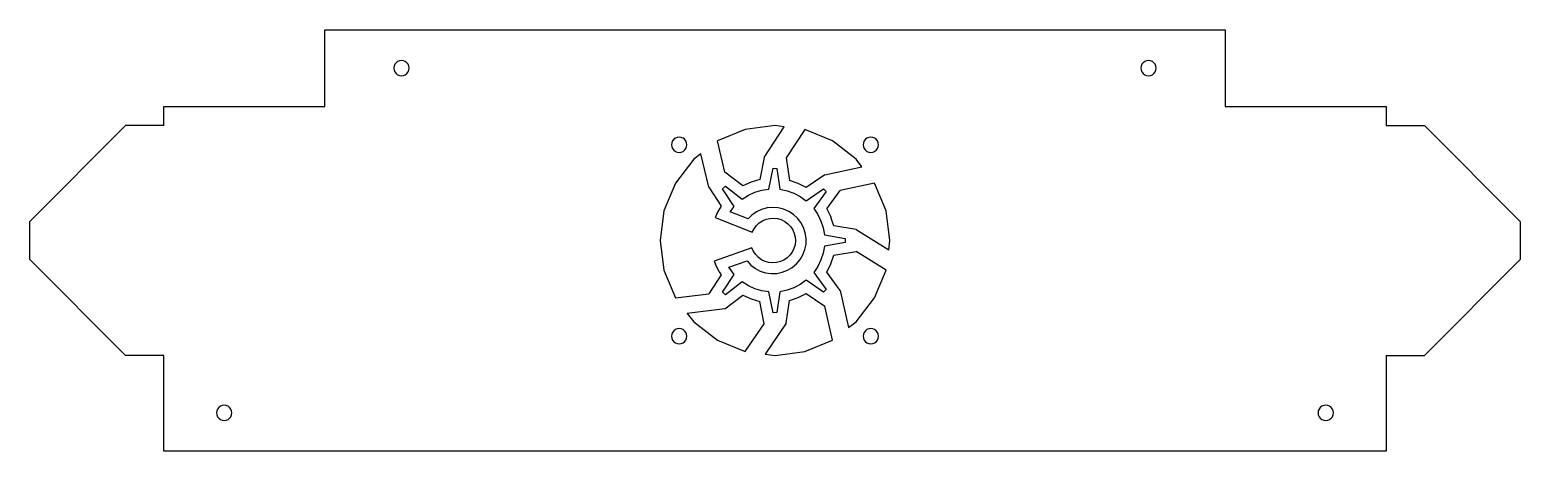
# Model space of a CAD drawing. Header units: metres. Extents: x 424 to 813, y 1954 to 2064.
import ezdxf

# ---------------------------------------------------------------- set-up
doc = ezdxf.new("R2010")
doc.units = ezdxf.units.M

msp = doc.modelspace()

# ---------------------------------------------------------------- linework, layer by layer
at = {"layer": 'GROUP0'}
for p, q in [((501.4, 2063.9, 0), (736.4, 2063.9, 0)), ((501.4, 2043.9, 0), (501.4, 2063.9, 0)), ((736.4, 2063.9, 0), (736.4, 2043.9, 0)), ((519.46, 2054.42, 0), (519.4, 2053.9, 0)), ((519.66, 2054.9, 0), (519.46, 2054.42, 0)), ((519.98, 2055.31, 0), (519.66, 2054.9, 0)), ((520.4, 2055.63, 0), (519.98, 2055.31, 0)), ((520.88, 2055.83, 0), (520.4, 2055.63, 0)), ((521.4, 2055.9, 0), (520.88, 2055.83, 0)), ((521.91, 2055.83, 0), (521.4, 2055.9, 0)), ((522.4, 2055.63, 0), (521.91, 2055.83, 0)), ((522.81, 2055.31, 0), (522.4, 2055.63, 0)), ((523.13, 2054.9, 0), (522.81, 2055.31, 0)), ((523.33, 2054.42, 0), (523.13, 2054.9, 0)), ((523.4, 2053.9, 0), (523.33, 2054.42, 0)), ((714.47, 2054.42, 0), (714.4, 2053.9, 0)), ((714.67, 2054.9, 0), (714.47, 2054.42, 0)), ((714.98, 2055.31, 0), (714.67, 2054.9, 0)), ((715.4, 2055.63, 0), (714.98, 2055.31, 0)), ((715.88, 2055.83, 0), (715.4, 2055.63, 0)), ((716.4, 2055.9, 0), (715.88, 2055.83, 0)), ((716.91, 2055.83, 0), (716.4, 2055.9, 0)), ((717.4, 2055.63, 0), (716.91, 2055.83, 0)), ((717.81, 2055.31, 0), (717.4, 2055.63, 0)), ((718.13, 2054.9, 0), (717.81, 2055.31, 0)), ((718.33, 2054.42, 0), (718.13, 2054.9, 0)), ((718.4, 2053.9, 0), (718.33, 2054.42, 0)), ((519.4, 2053.9, 0), (519.46, 2053.38, 0)), ((519.46, 2053.38, 0), (519.66, 2052.9, 0)), ((519.66, 2052.9, 0), (519.98, 2052.49, 0)), ((519.98, 2052.49, 0), (520.4, 2052.17, 0)), ((520.4, 2052.17, 0), (520.88, 2051.97, 0)), ((520.88, 2051.97, 0), (521.4, 2051.9, 0)), ((521.4, 2051.9, 0), (521.91, 2051.97, 0)), ((521.91, 2051.97, 0), (522.4, 2052.17, 0)), ((522.4, 2052.17, 0), (522.81, 2052.49, 0)), ((522.81, 2052.49, 0), (523.13, 2052.9, 0)), ((523.13, 2052.9, 0), (523.33, 2053.38, 0)), ((523.33, 2053.38, 0), (523.4, 2053.9, 0)), ((714.4, 2053.9, 0), (714.47, 2053.38, 0)), ((714.47, 2053.38, 0), (714.67, 2052.9, 0)), ((714.67, 2052.9, 0), (714.98, 2052.49, 0)), ((714.98, 2052.49, 0), (715.4, 2052.17, 0)), ((715.4, 2052.17, 0), (715.88, 2051.97, 0)), ((715.88, 2051.97, 0), (716.4, 2051.9, 0)), ((716.4, 2051.9, 0), (716.91, 2051.97, 0)), ((716.91, 2051.97, 0), (717.4, 2052.17, 0)), ((717.4, 2052.17, 0), (717.81, 2052.49, 0)), ((717.81, 2052.49, 0), (718.13, 2052.9, 0)), ((718.13, 2052.9, 0), (718.33, 2053.38, 0)), ((718.33, 2053.38, 0), (718.4, 2053.9, 0)), ((459.4, 2043.9, 0), (501.4, 2043.9, 0)), ((459.4, 2038.9, 0), (459.4, 2043.9, 0)), ((736.4, 2043.9, 0), (778.4, 2043.9, 0)), ((778.4, 2043.9, 0), (778.4, 2038.9, 0)), ((424.4, 2013.9, 0), (449.4, 2038.9, 0)), ((459.4, 2038.9, 0), (449.4, 2038.9, 0)), ((618.9, 2038.9, 0), (611.13, 2037.88, 0)), ((616.1, 2030.61, 0), (621.29, 2038.59, 0)), ((621.23, 2038.59, 0), (618.9, 2038.9, 0)), ((621.29, 2038.59, 0), (621.23, 2038.59, 0)), ((778.4, 2038.9, 0), (788.4, 2038.9, 0)), ((788.4, 2038.9, 0), (813.4, 2013.9, 0)), ((592.16, 2034.9, 0), (591.96, 2034.42, 0)), ((592.48, 2035.31, 0), (592.16, 2034.9, 0)), ((592.9, 2035.63, 0), (592.48, 2035.31, 0)), ((593.38, 2035.83, 0), (592.9, 2035.63, 0)), ((593.9, 2035.9, 0), (593.38, 2035.83, 0)), ((594.41, 2035.83, 0), (593.9, 2035.9, 0)), ((594.9, 2035.63, 0), (594.41, 2035.83, 0)), ((595.31, 2035.31, 0), (594.9, 2035.63, 0)), ((595.63, 2034.9, 0), (595.31, 2035.31, 0)), ((595.83, 2034.42, 0), (595.63, 2034.9, 0)), ((611.13, 2037.88, 0), (603.9, 2034.88, 0)), ((605.82, 2026.74, 0), (603.9, 2034.88, 0)), ((626.66, 2037.88, 0), (621.84, 2030.46, 0)), ((633.9, 2034.88, 0), (626.66, 2037.88, 0)), ((640.11, 2030.11, 0), (633.9, 2034.88, 0)), ((642.16, 2034.9, 0), (641.96, 2034.42, 0)), ((642.48, 2035.31, 0), (642.16, 2034.9, 0)), ((642.9, 2035.63, 0), (642.48, 2035.31, 0)), ((643.38, 2035.83, 0), (642.9, 2035.63, 0)), ((643.9, 2035.9, 0), (643.38, 2035.83, 0)), ((644.41, 2035.83, 0), (643.9, 2035.9, 0)), ((644.9, 2035.63, 0), (644.41, 2035.83, 0)), ((645.31, 2035.31, 0), (644.9, 2035.63, 0)), ((645.63, 2034.9, 0), (645.31, 2035.31, 0)), ((645.83, 2034.42, 0), (645.63, 2034.9, 0)), ((591.96, 2034.42, 0), (591.9, 2033.9, 0)), ((591.9, 2033.9, 0), (591.96, 2033.38, 0)), ((591.96, 2033.38, 0), (592.16, 2032.9, 0)), ((592.16, 2032.9, 0), (592.48, 2032.49, 0)), ((592.48, 2032.49, 0), (592.9, 2032.17, 0)), ((592.9, 2032.17, 0), (593.38, 2031.97, 0)), ((593.38, 2031.97, 0), (593.9, 2031.9, 0)), ((593.9, 2031.9, 0), (594.41, 2031.97, 0)), ((594.41, 2031.97, 0), (594.9, 2032.17, 0)), ((594.9, 2032.17, 0), (595.31, 2032.49, 0)), ((595.31, 2032.49, 0), (595.63, 2032.9, 0)), ((595.63, 2032.9, 0), (595.83, 2033.38, 0)), ((595.9, 2033.9, 0), (595.83, 2034.42, 0)), ((595.83, 2033.38, 0), (595.9, 2033.9, 0)), ((599.55, 2031.55, 0), (597.68, 2030.11, 0)), ((601.6, 2022.85, 0), (599.55, 2031.55, 0)), ((616.1, 2030.61, 0), (614.95, 2024.8, 0)), ((641.96, 2034.42, 0), (641.9, 2033.9, 0)), ((641.9, 2033.9, 0), (641.96, 2033.38, 0)), ((641.96, 2033.38, 0), (642.16, 2032.9, 0)), ((642.16, 2032.9, 0), (642.48, 2032.49, 0)), ((642.48, 2032.49, 0), (642.9, 2032.17, 0)), ((642.9, 2032.17, 0), (643.38, 2031.97, 0)), ((643.38, 2031.97, 0), (643.9, 2031.9, 0)), ((643.9, 2031.9, 0), (644.41, 2031.97, 0)), ((644.41, 2031.97, 0), (644.9, 2032.17, 0)), ((644.9, 2032.17, 0), (645.31, 2032.49, 0)), ((645.31, 2032.49, 0), (645.63, 2032.9, 0)), ((645.63, 2032.9, 0), (645.83, 2033.38, 0)), ((645.9, 2033.9, 0), (645.83, 2034.42, 0)), ((645.83, 2033.38, 0), (645.9, 2033.9, 0)), ((597.68, 2030.11, 0), (592.92, 2023.9, 0)), ((610.51, 2023.13, 0), (605.82, 2026.74, 0)), ((617.32, 2022.33, 0), (618.39, 2027.76, 0)), ((618.39, 2027.76, 0), (619.41, 2027.73, 0)), ((619.41, 2027.73, 0), (620.19, 2022.26, 0)), ((621.84, 2030.46, 0), (622.68, 2024.6, 0)), ((631.91, 2026.06, 0), (641.6, 2028.17, 0)), ((641.6, 2028.17, 0), (640.11, 2030.11, 0)), ((592.92, 2023.9, 0), (589.92, 2016.67, 0)), ((601.6, 2022.85, 0), (604.03, 2019.12, 0)), ((605.23, 2022.4, 0), (605.98, 2023.09, 0)), ((605.98, 2023.09, 0), (610.37, 2019.72, 0)), ((612.67, 2024.13, 0), (610.51, 2023.13, 0)), ((614.95, 2024.8, 0), (612.67, 2024.13, 0)), ((624.92, 2023.81, 0), (622.68, 2024.6, 0)), ((627.03, 2022.7, 0), (624.92, 2023.81, 0)), ((631.91, 2026.06, 0), (627.03, 2022.7, 0)), ((644.88, 2023.9, 0), (635.91, 2021.95, 0)), ((647.87, 2016.67, 0), (644.88, 2023.9, 0)), ((604.03, 2019.12, 0), (604.83, 2017.88, 0)), ((608.25, 2017.76, 0), (605.23, 2022.4, 0)), ((610.37, 2019.72, 0), (611.95, 2020.73, 0)), ((611.95, 2020.73, 0), (613.66, 2021.51, 0)), ((613.66, 2021.51, 0), (615.46, 2022.05, 0)), ((615.46, 2022.05, 0), (617.32, 2022.33, 0)), ((620.19, 2022.26, 0), (622.03, 2021.88, 0)), ((622.03, 2021.88, 0), (623.8, 2021.25, 0)), ((623.8, 2021.25, 0), (625.47, 2020.37, 0)), ((625.47, 2020.37, 0), (627, 2019.28, 0)), ((627, 2019.28, 0), (631.55, 2022.42, 0)), ((632.26, 2021.69, 0), (629, 2017.22, 0)), ((631.55, 2022.42, 0), (632.26, 2021.69, 0)), ((632.42, 2017.16, 0), (635.91, 2021.95, 0)), ((589.92, 2016.67, 0), (588.9, 2008.9, 0)), ((603.99, 2016.45, 0), (603.29, 2014.94, 0)), ((604.83, 2017.88, 0), (603.99, 2016.45, 0)), ((607.2, 2016.39, 0), (608.25, 2017.76, 0)), ((611.85, 2014.53, 0), (607.2, 2016.39, 0)), ((612.89, 2015.55, 0), (611.85, 2014.53, 0)), ((614.09, 2016.39, 0), (612.89, 2015.55, 0)), ((615.41, 2017.01, 0), (614.09, 2016.39, 0)), ((616.82, 2017.39, 0), (615.41, 2017.01, 0)), ((618.28, 2017.54, 0), (616.82, 2017.39, 0)), ((619.73, 2017.44, 0), (618.28, 2017.54, 0)), ((621.15, 2017.09, 0), (619.73, 2017.44, 0)), ((622.49, 2016.51, 0), (621.15, 2017.09, 0)), ((623.71, 2015.71, 0), (622.49, 2016.51, 0)), ((624.79, 2014.72, 0), (623.71, 2015.71, 0)), ((629, 2017.22, 0), (630.06, 2015.66, 0)), ((630.06, 2015.66, 0), (630.89, 2013.98, 0)), ((632.42, 2017.16, 0), (633.45, 2015.11, 0)), ((633.68, 2014.5, 0), (633.45, 2015.11, 0)), ((648.9, 2008.9, 0), (647.87, 2016.67, 0)), ((424.4, 2003.9, 0), (424.4, 2013.9, 0)), ((603.29, 2014.94, 0), (612.98, 2011.07, 0)), ((612.98, 2011.07, 0), (613.44, 2011.97, 0)), ((613.44, 2011.97, 0), (614.04, 2012.79, 0)), ((614.04, 2012.79, 0), (614.78, 2013.48, 0)), ((614.78, 2013.48, 0), (615.63, 2014.04, 0)), ((615.63, 2014.04, 0), (616.56, 2014.44, 0)), ((616.56, 2014.44, 0), (617.55, 2014.68, 0)), ((617.55, 2014.68, 0), (618.56, 2014.74, 0)), ((618.56, 2014.74, 0), (619.57, 2014.62, 0)), ((619.57, 2014.62, 0), (620.54, 2014.34, 0)), ((620.54, 2014.34, 0), (621.45, 2013.88, 0)), ((621.45, 2013.88, 0), (622.27, 2013.28, 0)), ((622.27, 2013.28, 0), (622.97, 2012.55, 0)), ((622.97, 2012.55, 0), (623.53, 2011.7, 0)), ((623.53, 2011.7, 0), (623.94, 2010.77, 0)), ((625.68, 2013.56, 0), (624.79, 2014.72, 0)), ((626.36, 2012.27, 0), (625.68, 2013.56, 0)), ((626.81, 2010.89, 0), (626.36, 2012.27, 0)), ((630.89, 2013.98, 0), (631.47, 2012.19, 0)), ((631.47, 2012.19, 0), (631.8, 2010.34, 0)), ((634.21, 2012.77, 0), (633.68, 2014.5, 0)), ((640.05, 2011.77, 0), (634.21, 2012.77, 0)), ((640.05, 2011.77, 0), (648.57, 2006.44, 0)), ((813.4, 2013.9, 0), (813.4, 2003.9, 0)), ((588.9, 2008.9, 0), (589.92, 2001.14, 0)), ((624.13, 2007.76, 0), (623.85, 2006.79, 0)), ((623.94, 2010.77, 0), (624.18, 2009.79, 0)), ((624.24, 2008.77, 0), (624.13, 2007.76, 0)), ((624.18, 2009.79, 0), (624.24, 2008.9, 0)), ((624.24, 2008.9, 0), (624.24, 2008.77, 0)), ((626.72, 2006.55, 0), (626.99, 2007.98, 0)), ((627.03, 2009.44, 0), (626.81, 2010.89, 0)), ((626.99, 2007.98, 0), (627.01, 2008.9, 0)), ((627.01, 2008.9, 0), (627.03, 2009.44, 0)), ((631.8, 2007.46, 0), (631.47, 2005.61, 0)), ((631.8, 2010.34, 0), (637.25, 2009.41, 0)), ((637.25, 2008.39, 0), (631.8, 2007.46, 0)), ((637.25, 2009.41, 0), (637.25, 2008.39, 0)), ((648.57, 2006.44, 0), (648.9, 2008.9, 0)), ((449.4, 1978.9, 0), (424.4, 2003.9, 0)), ((612.89, 2006.97, 0), (603.04, 2003.53, 0)), ((603.04, 2003.53, 0), (603.36, 2002.69, 0)), ((606.88, 2001.91, 0), (611.61, 2003.56, 0)), ((611.61, 2003.56, 0), (612.61, 2002.49, 0)), ((613.31, 2006.05, 0), (612.89, 2006.97, 0)), ((613.88, 2005.21, 0), (613.31, 2006.05, 0)), ((614.58, 2004.48, 0), (613.88, 2005.21, 0)), ((615.41, 2003.89, 0), (614.58, 2004.48, 0)), ((616.32, 2003.44, 0), (615.41, 2003.89, 0)), ((617.3, 2003.16, 0), (616.32, 2003.44, 0)), ((620.3, 2003.38, 0), (619.32, 2003.13, 0)), ((621.23, 2003.79, 0), (620.3, 2003.38, 0)), ((622.07, 2004.35, 0), (621.23, 2003.79, 0)), ((622.8, 2005.06, 0), (622.07, 2004.35, 0)), ((623.4, 2005.88, 0), (622.8, 2005.06, 0)), ((623.85, 2006.79, 0), (623.4, 2005.88, 0)), ((624.52, 2002.8, 0), (625.46, 2003.92, 0)), ((625.46, 2003.92, 0), (626.2, 2005.18, 0)), ((626.2, 2005.18, 0), (626.72, 2006.55, 0)), ((630.89, 2003.83, 0), (630.06, 2002.14, 0)), ((631.47, 2005.61, 0), (630.89, 2003.83, 0)), ((633.48, 2002.77, 0), (634.21, 2005.03, 0)), ((634.21, 2005.03, 0), (640.05, 2006.03, 0)), ((647.87, 2001.14, 0), (640.05, 2006.03, 0)), ((813.4, 2003.9, 0), (788.4, 1978.9, 0)), ((589.92, 2001.14, 0), (592.92, 1993.9, 0)), ((604.83, 1999.92, 0), (601.6, 1994.95, 0)), ((604.34, 2000.71, 0), (603.36, 2002.69, 0)), ((604.34, 2000.71, 0), (604.83, 1999.92, 0)), ((605.23, 1995.4, 0), (608.25, 2000.04, 0)), ((607.53, 2000.94, 0), (606.88, 2001.91, 0)), ((608.25, 2000.04, 0), (607.53, 2000.94, 0)), ((612.61, 2002.49, 0), (613.77, 2001.61, 0)), ((613.77, 2001.61, 0), (615.06, 2000.93, 0)), ((615.06, 2000.93, 0), (616.45, 2000.48, 0)), ((616.45, 2000.48, 0), (617.9, 2000.28, 0)), ((618.31, 2003.06, 0), (617.3, 2003.16, 0)), ((617.9, 2000.28, 0), (619.36, 2000.31, 0)), ((619.32, 2003.13, 0), (618.31, 2003.06, 0)), ((619.36, 2000.31, 0), (620.79, 2000.6, 0)), ((620.79, 2000.6, 0), (622.15, 2001.12, 0)), ((622.15, 2001.12, 0), (623.41, 2001.86, 0)), ((623.41, 2001.86, 0), (624.52, 2002.8, 0)), ((630.06, 2002.14, 0), (629, 2000.58, 0)), ((629, 2000.58, 0), (632.26, 1996.11, 0)), ((632.42, 2000.64, 0), (633.48, 2002.77, 0)), ((635.91, 1995.85, 0), (632.42, 2000.64, 0)), ((644.88, 1993.9, 0), (647.87, 2001.14, 0)), ((610.37, 1998.09, 0), (605.98, 1994.71, 0)), ((611.95, 1997.07, 0), (610.37, 1998.09, 0)), ((613.66, 1996.29, 0), (611.95, 1997.07, 0)), ((615.46, 1995.75, 0), (613.66, 1996.29, 0)), ((617.32, 1995.47, 0), (615.46, 1995.75, 0)), ((622.03, 1995.92, 0), (620.19, 1995.54, 0)), ((623.8, 1996.55, 0), (622.03, 1995.92, 0)), ((625.47, 1997.43, 0), (623.8, 1996.55, 0)), ((627, 1998.52, 0), (625.47, 1997.43, 0)), ((631.55, 1995.38, 0), (627, 1998.52, 0)), ((632.26, 1996.11, 0), (631.55, 1995.38, 0)), ((635.91, 1995.85, 0), (638.1, 1986.15, 0)), ((592.92, 1993.9, 0), (601.6, 1994.95, 0)), ((605.98, 1994.71, 0), (605.23, 1995.4, 0)), ((605.82, 1991.06, 0), (610.51, 1994.67, 0)), ((610.51, 1994.67, 0), (612.67, 1993.67, 0)), ((612.67, 1993.67, 0), (614.95, 1993, 0)), ((616.1, 1987.19, 0), (614.95, 1993, 0)), ((618.39, 1990.04, 0), (617.32, 1995.47, 0)), ((620.19, 1995.54, 0), (619.41, 1990.07, 0)), ((621.84, 1987.34, 0), (622.68, 1993.2, 0)), ((622.68, 1993.2, 0), (624.92, 1993.99, 0)), ((624.92, 1993.99, 0), (627.03, 1995.1, 0)), ((627.03, 1995.1, 0), (631.91, 1991.74, 0)), ((633.9, 1982.92, 0), (631.91, 1991.74, 0)), ((640.11, 1987.69, 0), (644.88, 1993.9, 0)), ((605.82, 1991.06, 0), (596.01, 1989.87, 0)), ((596.01, 1989.87, 0), (597.68, 1987.69, 0)), ((619.41, 1990.07, 0), (618.39, 1990.04, 0)), ((591.96, 1984.42, 0), (591.9, 1983.9, 0)), ((591.9, 1983.9, 0), (591.96, 1983.38, 0)), ((592.16, 1984.9, 0), (591.96, 1984.42, 0)), ((592.48, 1985.31, 0), (592.16, 1984.9, 0)), ((592.9, 1985.63, 0), (592.48, 1985.31, 0)), ((593.38, 1985.83, 0), (592.9, 1985.63, 0)), ((593.9, 1985.9, 0), (593.38, 1985.83, 0)), ((594.41, 1985.83, 0), (593.9, 1985.9, 0)), ((594.9, 1985.63, 0), (594.41, 1985.83, 0)), ((595.31, 1985.31, 0), (594.9, 1985.63, 0)), ((595.63, 1984.9, 0), (595.31, 1985.31, 0)), ((595.83, 1984.42, 0), (595.63, 1984.9, 0)), ((595.9, 1983.9, 0), (595.83, 1984.42, 0)), ((595.83, 1983.38, 0), (595.9, 1983.9, 0)), ((597.68, 1987.69, 0), (603.9, 1982.92, 0)), ((611.13, 1979.92, 0), (616.1, 1987.19, 0)), ((621.84, 1987.34, 0), (616.3, 1979.24, 0)), ((638.1, 1986.15, 0), (640.11, 1987.69, 0)), ((641.96, 1984.42, 0), (641.9, 1983.9, 0)), ((641.9, 1983.9, 0), (641.96, 1983.38, 0)), ((642.16, 1984.9, 0), (641.96, 1984.42, 0)), ((642.48, 1985.31, 0), (642.16, 1984.9, 0)), ((642.9, 1985.63, 0), (642.48, 1985.31, 0)), ((643.38, 1985.83, 0), (642.9, 1985.63, 0)), ((643.9, 1985.9, 0), (643.38, 1985.83, 0)), ((644.41, 1985.83, 0), (643.9, 1985.9, 0)), ((644.9, 1985.63, 0), (644.41, 1985.83, 0)), ((645.31, 1985.31, 0), (644.9, 1985.63, 0)), ((645.63, 1984.9, 0), (645.31, 1985.31, 0)), ((645.83, 1984.42, 0), (645.63, 1984.9, 0)), ((645.9, 1983.9, 0), (645.83, 1984.42, 0)), ((645.83, 1983.38, 0), (645.9, 1983.9, 0)), ((591.96, 1983.38, 0), (592.16, 1982.9, 0)), ((592.16, 1982.9, 0), (592.48, 1982.49, 0)), ((592.48, 1982.49, 0), (592.9, 1982.17, 0)), ((592.9, 1982.17, 0), (593.38, 1981.97, 0)), ((593.38, 1981.97, 0), (593.9, 1981.9, 0)), ((593.9, 1981.9, 0), (594.41, 1981.97, 0)), ((594.41, 1981.97, 0), (594.9, 1982.17, 0)), ((594.9, 1982.17, 0), (595.31, 1982.49, 0)), ((595.31, 1982.49, 0), (595.63, 1982.9, 0)), ((595.63, 1982.9, 0), (595.83, 1983.38, 0)), ((603.9, 1982.92, 0), (611.13, 1979.92, 0)), ((626.66, 1979.92, 0), (633.9, 1982.92, 0)), ((641.96, 1983.38, 0), (642.16, 1982.9, 0)), ((642.16, 1982.9, 0), (642.48, 1982.49, 0)), ((642.48, 1982.49, 0), (642.9, 1982.17, 0)), ((642.9, 1982.17, 0), (643.38, 1981.97, 0)), ((643.38, 1981.97, 0), (643.9, 1981.9, 0)), ((643.9, 1981.9, 0), (644.41, 1981.97, 0)), ((644.41, 1981.97, 0), (644.9, 1982.17, 0)), ((644.9, 1982.17, 0), (645.31, 1982.49, 0)), ((645.31, 1982.49, 0), (645.63, 1982.9, 0)), ((645.63, 1982.9, 0), (645.83, 1983.38, 0)), ((459.4, 1978.9, 0), (449.4, 1978.9, 0)), ((459.4, 1953.9, 0), (459.4, 1978.9, 0)), ((616.3, 1979.24, 0), (618.9, 1978.9, 0)), ((618.9, 1978.9, 0), (626.66, 1979.92, 0)), ((778.4, 1978.9, 0), (778.4, 1953.9, 0)), ((778.4, 1978.9, 0), (788.4, 1978.9, 0)), ((473.41, 1964.9, 0), (473.21, 1964.42, 0)), ((473.73, 1965.31, 0), (473.41, 1964.9, 0)), ((474.15, 1965.63, 0), (473.73, 1965.31, 0)), ((474.63, 1965.83, 0), (474.15, 1965.63, 0)), ((475.15, 1965.9, 0), (474.63, 1965.83, 0)), ((475.66, 1965.83, 0), (475.15, 1965.9, 0)), ((476.15, 1965.63, 0), (475.66, 1965.83, 0)), ((476.56, 1965.31, 0), (476.15, 1965.63, 0)), ((476.88, 1964.9, 0), (476.56, 1965.31, 0)), ((477.08, 1964.42, 0), (476.88, 1964.9, 0)), ((760.91, 1964.9, 0), (760.71, 1964.42, 0)), ((761.23, 1965.31, 0), (760.91, 1964.9, 0)), ((761.65, 1965.63, 0), (761.23, 1965.31, 0)), ((762.13, 1965.83, 0), (761.65, 1965.63, 0)), ((762.65, 1965.9, 0), (762.13, 1965.83, 0)), ((763.16, 1965.83, 0), (762.65, 1965.9, 0)), ((763.65, 1965.63, 0), (763.16, 1965.83, 0)), ((764.06, 1965.31, 0), (763.65, 1965.63, 0)), ((764.38, 1964.9, 0), (764.06, 1965.31, 0)), ((764.58, 1964.42, 0), (764.38, 1964.9, 0)), ((473.21, 1964.42, 0), (473.15, 1963.9, 0)), ((473.15, 1963.9, 0), (473.21, 1963.38, 0)), ((473.21, 1963.38, 0), (473.41, 1962.9, 0)), ((473.41, 1962.9, 0), (473.73, 1962.49, 0)), ((473.73, 1962.49, 0), (474.15, 1962.17, 0)), ((474.15, 1962.17, 0), (474.63, 1961.97, 0)), ((474.63, 1961.97, 0), (475.15, 1961.9, 0)), ((475.15, 1961.9, 0), (475.66, 1961.97, 0)), ((475.66, 1961.97, 0), (476.15, 1962.17, 0)), ((476.15, 1962.17, 0), (476.56, 1962.49, 0)), ((476.56, 1962.49, 0), (476.88, 1962.9, 0)), ((476.88, 1962.9, 0), (477.08, 1963.38, 0)), ((477.15, 1963.9, 0), (477.08, 1964.42, 0)), ((477.08, 1963.38, 0), (477.15, 1963.9, 0)), ((760.71, 1964.42, 0), (760.65, 1963.9, 0)), ((760.65, 1963.9, 0), (760.71, 1963.38, 0)), ((760.71, 1963.38, 0), (760.91, 1962.9, 0)), ((760.91, 1962.9, 0), (761.23, 1962.49)), ((761.23, 1962.49), (761.65, 1962.17, 0)), ((761.65, 1962.17, 0), (762.13, 1961.97, 0)), ((762.13, 1961.97, 0), (762.65, 1961.9, 0)), ((762.65, 1961.9, 0), (763.16, 1961.97, 0)), ((763.16, 1961.97, 0), (763.65, 1962.17, 0)), ((763.65, 1962.17, 0), (764.06, 1962.49, 0)), ((764.06, 1962.49, 0), (764.38, 1962.9, 0)), ((764.38, 1962.9, 0), (764.58, 1963.38, 0)), ((764.65, 1963.9, 0), (764.58, 1964.42, 0)), ((764.58, 1963.38, 0), (764.65, 1963.9, 0)), ((778.4, 1953.9, 0), (459.4, 1953.9, 0))]:
    msp.add_line(p, q, dxfattribs=at)

doc.saveas('drawing.dxf')
